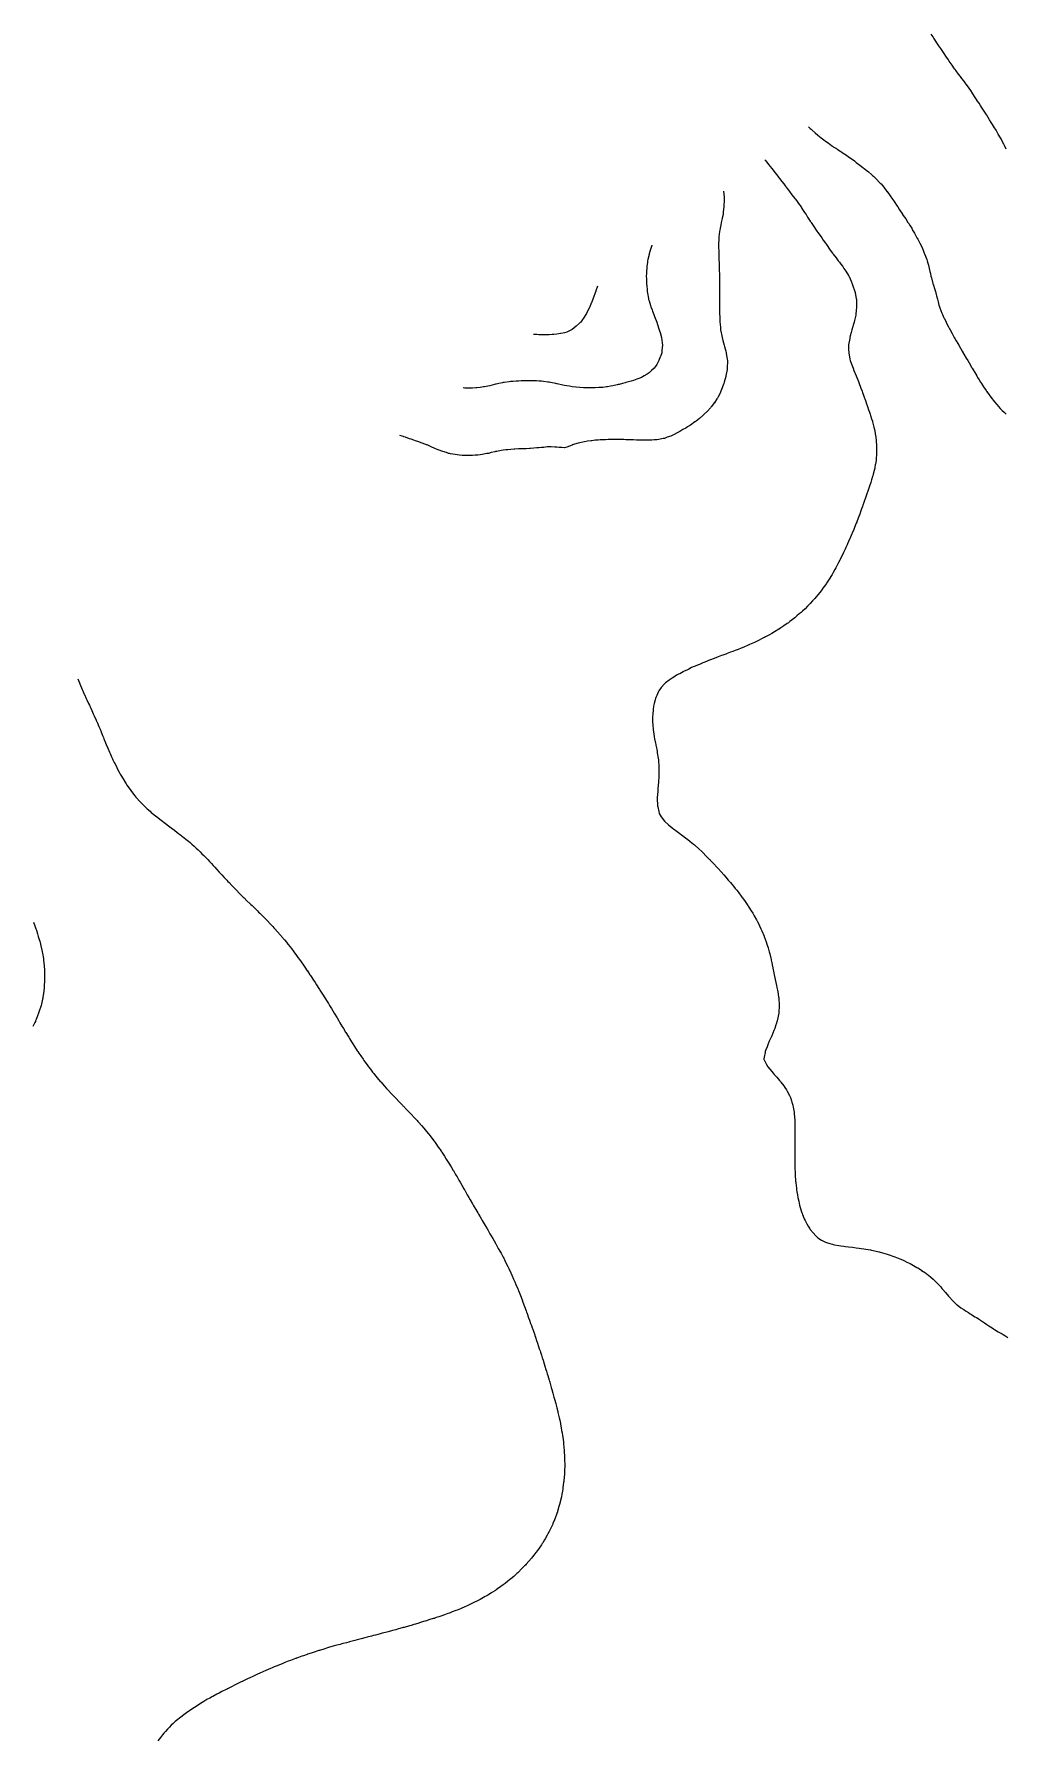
# Model space of a CAD drawing. Extents: x -717077 to -715000, y -984627 to -984000.
# Drawn here: x -716878.6 to -716752.1, y -984359.2 to -984137 of the extents above; entities that cross this region are included whole.
import ezdxf

# ---------------------------------------------------------------- set-up
doc = ezdxf.new("R2010")
doc.units = 0
doc.layers.add('buffer_B1_0_1_clip', color=7, linetype='Continuous')

msp = doc.modelspace()

# ---------------------------------------------------------------- linework, layer by layer
at = {"layer": 'buffer_B1_0_1_clip'}
for points in [[(-716751.97, -984151.97), (-716752.19, -984151.5), (-716752.3, -984151.3), (-716752.5, -984150.91), (-716752.64, -984150.64), (-716752.71, -984150.5), (-716753, -984150), (-716753, -984150), (-716753.29, -984149.5), (-716753.37, -984149.37), (-716753.5, -984149.17), (-716753.75, -984148.75), (-716753.91, -984148.5), (-716754.14, -984148.14), (-716754.5, -984147.55), (-716754.52, -984147.52), (-716754.53, -984147.5), (-716754.59, -984147.41), (-716754.91, -984146.91), (-716755.17, -984146.5), (-716755.3, -984146.3), (-716755.5, -984146), (-716755.7, -984145.7), (-716755.82, -984145.5), (-716756.09, -984145.09), (-716756.45, -984144.55), (-716756.48, -984144.5), (-716756.49, -984144.49), (-716756.5, -984144.47), (-716756.89, -984143.89), (-716757.17, -984143.5), (-716757.31, -984143.31), (-716757.5, -984143.07), (-716757.75, -984142.75), (-716757.93, -984142.5), (-716758.18, -984142.18), (-716758.5, -984141.76), (-716758.61, -984141.61), (-716758.69, -984141.5), (-716759.02, -984141.02), (-716759.14, -984140.86), (-716759.39, -984140.5), (-716759.44, -984140.44), (-716759.5, -984140.34), (-716759.84, -984139.84), (-716760.07, -984139.5), (-716760.24, -984139.24), (-716760.5, -984138.85), (-716760.74, -984138.5), (-716761.39, -984137.5), (-716761.43, -984137.43), (-716761.5, -984137.33), (-716761.73, -984136.98)], [(-716777.71, -984149.05), (-716777.5, -984149.26), (-716777.38, -984149.38), (-716777.26, -984149.5), (-716776.85, -984149.85), (-716776.5, -984150.16), (-716776.31, -984150.31), (-716776.09, -984150.5), (-716775.74, -984150.74), (-716775.5, -984150.93), (-716775.16, -984151.16), (-716774.71, -984151.5), (-716774.58, -984151.58), (-716774.5, -984151.65), (-716774.1, -984151.9), (-716773.98, -984151.98), (-716773.5, -984152.29), (-716773.37, -984152.37), (-716773.19, -984152.5), (-716772.77, -984152.77), (-716772.5, -984152.96), (-716772.18, -984153.18), (-716771.75, -984153.5), (-716771.6, -984153.6), (-716771.5, -984153.69), (-716771.04, -984154.04), (-716770.65, -984154.35), (-716770.5, -984154.47), (-716770.48, -984154.48), (-716770.46, -984154.5), (-716769.92, -984154.92), (-716769.5, -984155.28), (-716769.38, -984155.38), (-716769.25, -984155.5), (-716768.86, -984155.86), (-716768.5, -984156.25), (-716768.38, -984156.38), (-716768.27, -984156.5), (-716767.93, -984156.93), (-716767.51, -984157.49), (-716767.5, -984157.5), (-716767.5, -984157.5), (-716767.5, -984157.5), (-716767.07, -984158.07), (-716766.77, -984158.5), (-716766.66, -984158.66), (-716766.5, -984158.92), (-716766.26, -984159.26), (-716766.1, -984159.5), (-716765.86, -984159.86), (-716765.5, -984160.45), (-716765.48, -984160.48), (-716765.47, -984160.5), (-716765.39, -984160.61), (-716765.06, -984161.06), (-716764.78, -984161.5), (-716764.67, -984161.67), (-716764.5, -984161.97), (-716764.28, -984162.28), (-716764.16, -984162.5), (-716763.92, -984162.92), (-716763.73, -984163.27), (-716763.61, -984163.5), (-716763.57, -984163.57), (-716763.5, -984163.71), (-716763.21, -984164.21), (-716763.07, -984164.5), (-716762.89, -984164.89), (-716762.74, -984165.26), (-716762.64, -984165.5), (-716762.6, -984165.6), (-716762.5, -984165.89), (-716762.33, -984166.33), (-716762.27, -984166.5), (-716762.18, -984166.82), (-716762.1, -984167.1), (-716762, -984167.5), (-716761.91, -984167.91), (-716761.85, -984168.15), (-716761.77, -984168.5), (-716761.71, -984168.71), (-716761.52, -984169.48), (-716761.51, -984169.5), (-716761.51, -984169.51), (-716761.5, -984169.55), (-716761.27, -984170.27), (-716761.2, -984170.5), (-716761.1, -984170.9), (-716761.06, -984171.06), (-716760.94, -984171.5), (-716760.85, -984171.85), (-716760.73, -984172.27), (-716760.67, -984172.5), (-716760.63, -984172.63), (-716760.5, -984172.97), (-716760.34, -984173.34), (-716760.28, -984173.5), (-716760.08, -984173.92), (-716760.03, -984174.03), (-716759.8, -984174.5), (-716759.7, -984174.7), (-716759.5, -984175.11), (-716759.36, -984175.36), (-716759.28, -984175.5), (-716759, -984176), (-716759, -984176), (-716758.73, -984176.5), (-716758.65, -984176.65), (-716758.5, -984176.92), (-716758.28, -984177.28), (-716758.15, -984177.5), (-716757.91, -984177.91), (-716757.7, -984178.3), (-716757.59, -984178.5), (-716757.56, -984178.56), (-716757.5, -984178.66), (-716757.18, -984179.18), (-716756.99, -984179.5), (-716756.81, -984179.81), (-716756.5, -984180.36), (-716756.44, -984180.44), (-716756.41, -984180.5), (-716756.27, -984180.73), (-716756.06, -984181.06), (-716755.8, -984181.5), (-716755.69, -984181.69), (-716755.5, -984182.01), (-716755.3, -984182.3), (-716755.17, -984182.5), (-716754.91, -984182.91), (-716754.58, -984183.42), (-716754.53, -984183.5), (-716754.52, -984183.52), (-716754.5, -984183.54), (-716754.09, -984184.09), (-716753.79, -984184.5), (-716753.67, -984184.67), (-716753.5, -984184.88), (-716753.21, -984185.21), (-716752.96, -984185.5), (-716752.74, -984185.74), (-716752.5, -984186.01), (-716752.24, -984186.24), (-716751.98, -984186.5)], [(-716783.41, -984153.36), (-716783.39, -984153.39), (-716783.29, -984153.5), (-716782.95, -984153.95), (-716782.5, -984154.5), (-716782.5, -984154.5), (-716782.5, -984154.5), (-716782.5, -984154.5), (-716782.06, -984155.06), (-716781.7, -984155.5), (-716781.62, -984155.62), (-716781.5, -984155.77), (-716781.18, -984156.18), (-716780.93, -984156.5), (-716780.76, -984156.76), (-716780.5, -984157.11), (-716780.33, -984157.33), (-716780.19, -984157.5), (-716779.9, -984157.9), (-716779.5, -984158.39), (-716779.45, -984158.45), (-716779.41, -984158.5), (-716779.2, -984158.8), (-716779.04, -984159.04), (-716778.69, -984159.5), (-716778.62, -984159.62), (-716778.5, -984159.81), (-716778.23, -984160.23), (-716778.05, -984160.5), (-716777.84, -984160.84), (-716777.5, -984161.35), (-716777.44, -984161.44), (-716777.39, -984161.5), (-716777.21, -984161.79), (-716777.05, -984162.05), (-716776.73, -984162.5), (-716776.63, -984162.64), (-716776.5, -984162.82), (-716776.22, -984163.22), (-716776.01, -984163.5), (-716775.81, -984163.81), (-716775.5, -984164.22), (-716775.39, -984164.39), (-716775.3, -984164.5), (-716774.98, -984164.99), (-716774.89, -984165.11), (-716774.6, -984165.5), (-716774.56, -984165.56), (-716774.5, -984165.63), (-716774.14, -984166.14), (-716773.85, -984166.5), (-716773.7, -984166.7), (-716773.5, -984166.93), (-716773.27, -984167.27), (-716773.11, -984167.5), (-716772.87, -984167.87), (-716772.5, -984168.44), (-716772.48, -984168.48), (-716772.47, -984168.5), (-716772.44, -984168.56), (-716772.17, -984169.17), (-716772.02, -984169.5), (-716771.89, -984169.89), (-716771.77, -984170.23), (-716771.68, -984170.5), (-716771.65, -984170.65), (-716771.5, -984171.46), (-716771.49, -984171.49), (-716771.49, -984171.5), (-716771.49, -984171.51), (-716771.46, -984172.46), (-716771.46, -984172.5), (-716771.46, -984172.54), (-716771.5, -984172.99), (-716771.55, -984173.45), (-716771.55, -984173.5), (-716771.57, -984173.57), (-716771.72, -984174.28), (-716771.79, -984174.5), (-716771.9, -984174.9), (-716771.94, -984175.06), (-716772.07, -984175.5), (-716772.16, -984175.84), (-716772.29, -984176.29), (-716772.35, -984176.5), (-716772.36, -984176.64), (-716772.5, -984177.44), (-716772.51, -984177.49), (-716772.51, -984177.5), (-716772.51, -984177.51), (-716772.5, -984178.02), (-716772.49, -984178.49), (-716772.49, -984178.5), (-716772.49, -984178.51), (-716772.32, -984179.32), (-716772.28, -984179.5), (-716772.15, -984179.85), (-716772.07, -984180.07), (-716771.92, -984180.5), (-716771.8, -984180.8), (-716771.51, -984181.49), (-716771.5, -984181.5), (-716771.5, -984181.5), (-716771.5, -984181.51), (-716771.22, -984182.22), (-716771.11, -984182.5), (-716770.95, -984182.95), (-716770.9, -984183.1), (-716770.75, -984183.5), (-716770.68, -984183.68), (-716770.5, -984184.16), (-716770.41, -984184.41), (-716770.38, -984184.5), (-716770.31, -984184.69), (-716770.15, -984185.15), (-716770.03, -984185.5), (-716769.9, -984185.9), (-716769.79, -984186.21), (-716769.7, -984186.5), (-716769.65, -984186.65), (-716769.5, -984187.1), (-716769.41, -984187.41), (-716769.38, -984187.5), (-716769.34, -984187.66), (-716769.2, -984188.2), (-716769.12, -984188.5), (-716769.04, -984188.96), (-716769.03, -984189.03), (-716768.95, -984189.5), (-716768.91, -984189.91), (-716768.89, -984190.11), (-716768.85, -984190.5), (-716768.85, -984190.85), (-716768.85, -984191.15), (-716768.85, -984191.5), (-716768.88, -984191.88), (-716768.89, -984192.11), (-716768.93, -984192.5), (-716769.01, -984192.99), (-716769.02, -984193.02), (-716769.1, -984193.5), (-716769.18, -984193.82), (-716769.3, -984194.3), (-716769.35, -984194.5), (-716769.38, -984194.62), (-716769.5, -984195.05), (-716769.61, -984195.39), (-716769.65, -984195.5), (-716769.73, -984195.73), (-716769.86, -984196.14), (-716769.99, -984196.5), (-716770.12, -984196.88), (-716770.25, -984197.25), (-716770.34, -984197.5), (-716770.38, -984197.62), (-716770.5, -984197.98), (-716770.64, -984198.36), (-716770.7, -984198.5), (-716770.81, -984198.81), (-716770.91, -984199.09), (-716771.06, -984199.5), (-716771.18, -984199.82), (-716771.39, -984200.39), (-716771.43, -984200.5), (-716771.45, -984200.55), (-716771.5, -984200.69), (-716771.74, -984201.26), (-716771.84, -984201.5), (-716772.03, -984201.97), (-716772.08, -984202.08), (-716772.26, -984202.5), (-716772.33, -984202.67), (-716772.5, -984203.08), (-716772.63, -984203.37), (-716772.7, -984203.5), (-716772.87, -984203.87), (-716772.95, -984204.05), (-716773.17, -984204.5), (-716773.27, -984204.73), (-716773.5, -984205.21), (-716773.6, -984205.4), (-716773.65, -984205.5), (-716773.81, -984205.81), (-716773.94, -984206.06), (-716774.17, -984206.5), (-716774.29, -984206.71), (-716774.5, -984207.11), (-716774.65, -984207.35), (-716774.73, -984207.5), (-716775.03, -984207.97), (-716775.12, -984208.12), (-716775.36, -984208.5), (-716775.42, -984208.58), (-716775.5, -984208.71), (-716775.84, -984209.16), (-716776.09, -984209.5), (-716776.27, -984209.73), (-716776.5, -984210.03), (-716776.72, -984210.28), (-716776.91, -984210.5), (-716777.19, -984210.81), (-716777.5, -984211.15), (-716777.68, -984211.32), (-716777.85, -984211.5), (-716778.18, -984211.82), (-716778.5, -984212.13), (-716778.7, -984212.3), (-716778.92, -984212.5), (-716779.23, -984212.77), (-716779.5, -984213), (-716780.15, -984213.5), (-716780.35, -984213.65), (-716780.5, -984213.77), (-716780.94, -984214.06), (-716781.33, -984214.33), (-716781.5, -984214.44), (-716781.53, -984214.47), (-716781.59, -984214.5), (-716782.16, -984214.84), (-716782.5, -984215.05), (-716782.79, -984215.21), (-716783.33, -984215.5), (-716783.44, -984215.56), (-716783.5, -984215.59), (-716784.5, -984216.09), (-716784.78, -984216.22), (-716785.39, -984216.5), (-716785.47, -984216.53), (-716785.5, -984216.55), (-716785.58, -984216.59), (-716786.17, -984216.83), (-716786.5, -984216.97), (-716786.88, -984217.12), (-716787.27, -984217.27), (-716787.5, -984217.36), (-716787.6, -984217.4), (-716787.88, -984217.5), (-716788.33, -984217.67), (-716788.5, -984217.74), (-716788.88, -984217.88), (-716789.06, -984217.94), (-716789.5, -984218.11), (-716789.79, -984218.21), (-716790.48, -984218.48), (-716790.5, -984218.49), (-716790.51, -984218.49), (-716790.53, -984218.5), (-716791.23, -984218.78), (-716791.5, -984218.89), (-716791.93, -984219.07), (-716792.17, -984219.17), (-716792.5, -984219.31), (-716792.64, -984219.36), (-716792.95, -984219.5), (-716793.32, -984219.68), (-716793.5, -984219.77), (-716793.99, -984220.01), (-716794.04, -984220.04), (-716794.5, -984220.29), (-716794.64, -984220.36), (-716794.9, -984220.5), (-716795.27, -984220.73), (-716795.5, -984220.88), (-716795.87, -984221.13), (-716796.36, -984221.5), (-716796.43, -984221.57), (-716796.5, -984221.63), (-716796.91, -984222.09), (-716797.21, -984222.5), (-716797.31, -984222.69), (-716797.5, -984223.14), (-716797.61, -984223.39), (-716797.65, -984223.5), (-716797.69, -984223.69), (-716797.83, -984224.18), (-716797.9, -984224.5), (-716797.96, -984224.96), (-716797.97, -984225.03), (-716798.02, -984225.5), (-716798.03, -984225.97), (-716798.04, -984226.04), (-716798.05, -984226.5), (-716798.01, -984226.99), (-716798.01, -984227.01), (-716797.97, -984227.5), (-716797.91, -984227.91), (-716797.88, -984228.12), (-716797.82, -984228.5), (-716797.77, -984228.77), (-716797.65, -984229.35), (-716797.62, -984229.5), (-716797.6, -984229.6), (-716797.5, -984230.12), (-716797.44, -984230.44), (-716797.43, -984230.5), (-716797.42, -984230.58), (-716797.31, -984231.31), (-716797.28, -984231.5), (-716797.27, -984231.73), (-716797.23, -984232.23), (-716797.21, -984232.5), (-716797.22, -984232.78), (-716797.22, -984233.22), (-716797.22, -984233.5), (-716797.24, -984233.77), (-716797.27, -984234.27), (-716797.28, -984234.5), (-716797.3, -984234.7), (-716797.36, -984235.36), (-716797.37, -984235.5), (-716797.37, -984235.63), (-716797.42, -984236.42), (-716797.42, -984236.5), (-716797.42, -984236.58), (-716797.4, -984237.4), (-716797.39, -984237.5), (-716797.36, -984237.64), (-716797.24, -984238.24), (-716797.17, -984238.5), (-716796.92, -984238.92), (-716796.5, -984239.48), (-716796.49, -984239.49), (-716796.48, -984239.5), (-716795.97, -984239.97), (-716795.5, -984240.36), (-716795.42, -984240.42), (-716795.32, -984240.5), (-716794.85, -984240.85), (-716794.5, -984241.11), (-716794.28, -984241.28), (-716793.97, -984241.5), (-716793.7, -984241.71), (-716793.5, -984241.86), (-716793.14, -984242.14), (-716792.69, -984242.5), (-716792.59, -984242.59), (-716792.5, -984242.66), (-716792.06, -984243.06), (-716791.59, -984243.5), (-716791.54, -984243.54), (-716791.5, -984243.58), (-716791.04, -984244.05), (-716790.6, -984244.5), (-716790.55, -984244.55), (-716790.5, -984244.61), (-716790.07, -984245.07), (-716789.66, -984245.5), (-716789.58, -984245.58), (-716789.5, -984245.67), (-716789.11, -984246.11), (-716788.76, -984246.5), (-716788.5, -984246.79), (-716788.17, -984247.17), (-716787.89, -984247.5), (-716787.71, -984247.71), (-716787.5, -984247.96), (-716787.26, -984248.26), (-716787.07, -984248.5), (-716786.82, -984248.82), (-716786.5, -984249.25), (-716786.39, -984249.4), (-716786.32, -984249.5), (-716785.98, -984249.98), (-716785.9, -984250.1), (-716785.62, -984250.5), (-716785.57, -984250.57), (-716785.5, -984250.68), (-716785.18, -984251.18), (-716784.99, -984251.5), (-716784.81, -984251.81), (-716784.5, -984252.34), (-716784.44, -984252.44), (-716784.41, -984252.5), (-716784.33, -984252.67), (-716784.11, -984253.11), (-716783.92, -984253.5), (-716783.79, -984253.79), (-716783.5, -984254.47), (-716783.49, -984254.49), (-716783.49, -984254.5), (-716783.48, -984254.52), (-716783.23, -984255.23), (-716783.14, -984255.5), (-716782.99, -984255.99), (-716782.99, -984256.01), (-716782.85, -984256.5), (-716782.78, -984256.78), (-716782.64, -984257.36), (-716782.6, -984257.5), (-716782.58, -984257.58), (-716782.5, -984257.97), (-716782.41, -984258.41), (-716782.39, -984258.5), (-716782.36, -984258.64), (-716782.24, -984259.24), (-716782.18, -984259.5), (-716781.97, -984260.5), (-716781.89, -984260.89), (-716781.84, -984261.16), (-716781.77, -984261.5), (-716781.73, -984261.73), (-716781.63, -984262.37), (-716781.61, -984262.5), (-716781.6, -984262.6), (-716781.54, -984263.46), (-716781.53, -984263.5), (-716781.54, -984263.54), (-716781.59, -984264.41), (-716781.59, -984264.5), (-716781.79, -984265.5), (-716781.93, -984265.93), (-716781.96, -984266.04), (-716782.11, -984266.5), (-716782.22, -984266.78), (-716782.5, -984267.44), (-716782.52, -984267.48), (-716782.52, -984267.5), (-716782.55, -984267.55), (-716782.83, -984268.17), (-716782.98, -984268.5), (-716783.12, -984268.88), (-716783.29, -984269.29), (-716783.37, -984269.5), (-716783.38, -984269.62), (-716783.5, -984270.25), (-716783.54, -984270.46), (-716783.55, -984270.5), (-716783.53, -984270.53), (-716783.5, -984270.59), (-716783.19, -984271.19), (-716783.02, -984271.5), (-716782.78, -984271.78), (-716782.5, -984272.12), (-716782.33, -984272.33), (-716782.19, -984272.5), (-716781.86, -984272.86), (-716781.5, -984273.27), (-716781.39, -984273.39), (-716781.31, -984273.5), (-716780.96, -984273.97), (-716780.8, -984274.2), (-716780.59, -984274.5), (-716780.56, -984274.56), (-716780.5, -984274.67), (-716780.22, -984275.22), (-716780.08, -984275.5), (-716779.94, -984275.94), (-716779.89, -984276.11), (-716779.77, -984276.5), (-716779.72, -984276.73), (-716779.6, -984277.4), (-716779.58, -984277.5), (-716779.58, -984277.58), (-716779.51, -984278.49), (-716779.51, -984278.5), (-716779.51, -984278.51), (-716779.5, -984278.82), (-716779.49, -984279.49), (-716779.49, -984279.5), (-716779.49, -984279.52), (-716779.49, -984280.49), (-716779.49, -984280.5), (-716779.49, -984280.51), (-716779.5, -984281.5), (-716779.5, -984281.5), (-716779.5, -984281.5), (-716779.5, -984281.7), (-716779.51, -984282.49), (-716779.51, -984282.5), (-716779.51, -984282.51), (-716779.51, -984283.49), (-716779.51, -984283.5), (-716779.51, -984283.51), (-716779.5, -984284.3), (-716779.5, -984284.5), (-716779.5, -984284.5), (-716779.5, -984284.5), (-716779.46, -984285.46), (-716779.46, -984285.5), (-716779.46, -984285.54), (-716779.4, -984286.4), (-716779.39, -984286.5), (-716779.38, -984286.62), (-716779.3, -984287.3), (-716779.28, -984287.5), (-716779.23, -984287.77), (-716779.17, -984288.17), (-716779.11, -984288.5), (-716779, -984289), (-716779, -984289), (-716778.88, -984289.5), (-716778.8, -984289.8), (-716778.62, -984290.38), (-716778.59, -984290.5), (-716778.57, -984290.57), (-716778.5, -984290.74), (-716778.28, -984291.28), (-716778.18, -984291.5), (-716777.94, -984291.94), (-716777.77, -984292.23), (-716777.61, -984292.5), (-716777.57, -984292.57), (-716777.5, -984292.67), (-716777.12, -984293.13), (-716776.78, -984293.5), (-716776.64, -984293.64), (-716776.5, -984293.77), (-716776.05, -984294.05), (-716775.86, -984294.14), (-716775.5, -984294.33), (-716775.37, -984294.37), (-716774.96, -984294.5), (-716774.61, -984294.61), (-716774.5, -984294.63), (-716774.34, -984294.66), (-716773.77, -984294.77), (-716773.5, -984294.81), (-716773.14, -984294.86), (-716772.89, -984294.89), (-716772.5, -984294.94), (-716772, -984295), (-716772, -984295), (-716771.5, -984295.06), (-716771.11, -984295.11), (-716770.86, -984295.14), (-716770.5, -984295.19), (-716770.24, -984295.24), (-716769.67, -984295.33), (-716769.5, -984295.36), (-716768.89, -984295.5), (-716768.57, -984295.57), (-716768.5, -984295.59), (-716768.37, -984295.63), (-716767.8, -984295.8), (-716767.5, -984295.89), (-716766.5, -984296.23), (-716765.84, -984296.5), (-716765.5, -984296.64), (-716765.23, -984296.77), (-716764.92, -984296.92), (-716764.5, -984297.12), (-716764.26, -984297.26), (-716763.82, -984297.5), (-716763.61, -984297.61), (-716763.5, -984297.68), (-716763, -984298), (-716762.99, -984298.01), (-716762.5, -984298.33), (-716762.4, -984298.4), (-716762.28, -984298.5), (-716761.85, -984298.85), (-716761.5, -984299.16), (-716761.32, -984299.32), (-716761.14, -984299.5), (-716760.5, -984300.17), (-716760.34, -984300.35), (-716760.21, -984300.5), (-716759.89, -984300.89), (-716759.5, -984301.35), (-716759.43, -984301.43), (-716759.37, -984301.5), (-716758.95, -984301.95), (-716758.5, -984302.39), (-716758.44, -984302.44), (-716758.36, -984302.5), (-716757.87, -984302.87), (-716757.5, -984303.12), (-716757.27, -984303.27), (-716756.89, -984303.5), (-716756.65, -984303.65), (-716756.5, -984303.74), (-716756.04, -984304.04), (-716755.84, -984304.16), (-716755.5, -984304.38), (-716755.42, -984304.43), (-716755.31, -984304.5), (-716754.82, -984304.82), (-716754.5, -984305.04), (-716754.22, -984305.22), (-716753.79, -984305.5), (-716753.62, -984305.62), (-716753.5, -984305.69), (-716753, -984306), (-716753, -984306), (-716752.5, -984306.29), (-716752.37, -984306.37), (-716752.15, -984306.5), (-716751.74, -984306.74)], [(-716788.79, -984157.42), (-716788.78, -984157.5), (-716788.77, -984157.77), (-716788.73, -984158.27), (-716788.72, -984158.5), (-716788.73, -984158.73), (-716788.74, -984159.26), (-716788.75, -984159.5), (-716788.78, -984159.78), (-716788.82, -984160.18), (-716788.86, -984160.5), (-716788.97, -984160.97), (-716788.98, -984161.02), (-716789.09, -984161.5), (-716789.15, -984161.85), (-716789.24, -984162.24), (-716789.29, -984162.5), (-716789.31, -984162.69), (-716789.39, -984163.39), (-716789.4, -984163.5), (-716789.4, -984163.6), (-716789.43, -984164.43), (-716789.43, -984164.5), (-716789.43, -984164.57), (-716789.42, -984165.42), (-716789.42, -984165.5), (-716789.41, -984165.59), (-716789.39, -984166.39), (-716789.39, -984166.5), (-716789.38, -984166.62), (-716789.36, -984167.36), (-716789.36, -984167.5), (-716789.35, -984167.65), (-716789.34, -984168.34), (-716789.34, -984168.5), (-716789.33, -984168.67), (-716789.32, -984169.32), (-716789.32, -984169.5), (-716789.32, -984169.68), (-716789.32, -984170.32), (-716789.31, -984170.5), (-716789.31, -984170.69), (-716789.32, -984171.32), (-716789.32, -984171.5), (-716789.31, -984171.69), (-716789.32, -984172.32), (-716789.31, -984172.5), (-716789.31, -984172.69), (-716789.31, -984173.31), (-716789.3, -984173.5), (-716789.29, -984173.71), (-716789.27, -984174.27), (-716789.26, -984174.5), (-716789.24, -984174.76), (-716789.2, -984175.2), (-716789.17, -984175.5), (-716789.1, -984175.9), (-716789.07, -984176.07), (-716788.99, -984176.5), (-716788.88, -984176.89), (-716788.8, -984177.2), (-716788.72, -984177.5), (-716788.67, -984177.67), (-716788.5, -984178.3), (-716788.45, -984178.45), (-716788.44, -984178.5), (-716788.43, -984178.57), (-716788.32, -984179.32), (-716788.29, -984179.5), (-716788.29, -984179.71), (-716788.3, -984180.3), (-716788.3, -984180.5), (-716788.33, -984180.67), (-716788.48, -984181.48), (-716788.48, -984181.5), (-716788.49, -984181.51), (-716788.5, -984181.56), (-716788.7, -984182.3), (-716788.76, -984182.5), (-716788.92, -984182.92), (-716788.96, -984183.04), (-716789.14, -984183.5), (-716789.25, -984183.75), (-716789.5, -984184.21), (-716789.6, -984184.4), (-716789.66, -984184.5), (-716789.99, -984184.99), (-716790, -984185), (-716790.37, -984185.5), (-716790.43, -984185.57), (-716790.5, -984185.65), (-716790.9, -984186.1), (-716791.31, -984186.5), (-716791.41, -984186.59), (-716791.5, -984186.67), (-716791.94, -984187.06), (-716792.38, -984187.38), (-716792.5, -984187.47), (-716792.52, -984187.48), (-716792.54, -984187.5), (-716793.1, -984187.9), (-716793.5, -984188.15), (-716793.71, -984188.29), (-716794.09, -984188.5), (-716794.34, -984188.66), (-716794.5, -984188.74), (-716794.99, -984189.01), (-716795.03, -984189.03), (-716795.5, -984189.26), (-716795.66, -984189.34), (-716796.13, -984189.5), (-716796.4, -984189.6), (-716796.5, -984189.64), (-716796.67, -984189.67), (-716797.22, -984189.78), (-716797.5, -984189.83), (-716797.85, -984189.85), (-716798.13, -984189.87), (-716798.5, -984189.89), (-716798.88, -984189.88), (-716799.12, -984189.88), (-716799.5, -984189.88), (-716799.87, -984189.87), (-716800.14, -984189.86), (-716800.5, -984189.84), (-716800.83, -984189.83), (-716801.18, -984189.82), (-716801.5, -984189.81), (-716801.8, -984189.8), (-716802.2, -984189.8), (-716802.5, -984189.79), (-716802.79, -984189.79), (-716803.21, -984189.79), (-716803.5, -984189.79), (-716803.8, -984189.8), (-716804.19, -984189.81), (-716804.5, -984189.82), (-716804.85, -984189.85), (-716805.14, -984189.86), (-716805.5, -984189.89), (-716805.94, -984189.94), (-716806.05, -984189.95), (-716806.5, -984190.01), (-716806.92, -984190.08), (-716807.13, -984190.13), (-716807.5, -984190.2), (-716807.73, -984190.27), (-716808.49, -984190.5), (-716808.5, -984190.5), (-716808.5, -984190.51), (-716808.51, -984190.51), (-716809.22, -984190.78), (-716809.5, -984190.87), (-716809.84, -984190.84), (-716810.19, -984190.81), (-716810.5, -984190.78), (-716810.77, -984190.77), (-716811.25, -984190.75), (-716811.5, -984190.74), (-716811.76, -984190.76), (-716812.19, -984190.81), (-716812.5, -984190.83), (-716812.86, -984190.86), (-716813.11, -984190.89), (-716813.5, -984190.92), (-716813.94, -984190.95), (-716814.05, -984190.95), (-716814.5, -984190.98), (-716815, -984191), (-716815, -984191), (-716815.5, -984191.02), (-716815.96, -984191.04), (-716816.05, -984191.05), (-716816.5, -984191.07), (-716816.89, -984191.11), (-716817.13, -984191.13), (-716817.5, -984191.17), (-716817.77, -984191.23), (-716818.33, -984191.33), (-716818.5, -984191.36), (-716818.6, -984191.4), (-716819.05, -984191.5), (-716819.41, -984191.59), (-716819.5, -984191.61), (-716819.63, -984191.63), (-716820.25, -984191.75), (-716820.5, -984191.78), (-716820.81, -984191.81), (-716821.16, -984191.84), (-716821.5, -984191.87), (-716821.88, -984191.88), (-716822.12, -984191.88), (-716822.5, -984191.88), (-716822.85, -984191.85), (-716823.17, -984191.83), (-716823.5, -984191.8), (-716823.76, -984191.76), (-716824.35, -984191.65), (-716824.5, -984191.62), (-716824.6, -984191.6), (-716824.89, -984191.5), (-716825.35, -984191.35), (-716825.5, -984191.3), (-716825.83, -984191.17), (-716826.08, -984191.08), (-716826.5, -984190.9), (-716826.78, -984190.78), (-716827.4, -984190.5), (-716827.47, -984190.47), (-716827.5, -984190.46), (-716827.57, -984190.43), (-716828.2, -984190.2), (-716828.5, -984190.08), (-716828.94, -984189.94), (-716829.12, -984189.88), (-716829.5, -984189.75), (-716829.69, -984189.69), (-716830.21, -984189.5), (-716830.43, -984189.43), (-716830.5, -984189.41), (-716830.64, -984189.36), (-716830.95, -984189.27)], [(-716798.12, -984164.47), (-716798.13, -984164.5), (-716798.21, -984164.79), (-716798.43, -984165.43), (-716798.45, -984165.5), (-716798.46, -984165.54), (-716798.5, -984165.69), (-716798.65, -984166.35), (-716798.68, -984166.5), (-716798.71, -984166.71), (-716798.77, -984167.23), (-716798.8, -984167.5), (-716798.82, -984167.82), (-716798.83, -984168.17), (-716798.85, -984168.5), (-716798.84, -984168.84), (-716798.83, -984169.17), (-716798.83, -984169.5), (-716798.8, -984169.8), (-716798.76, -984170.24), (-716798.74, -984170.5), (-716798.71, -984170.71), (-716798.58, -984171.42), (-716798.57, -984171.5), (-716798.55, -984171.55), (-716798.5, -984171.73), (-716798.32, -984172.32), (-716798.27, -984172.5), (-716798.11, -984172.89), (-716798.05, -984173.05), (-716797.87, -984173.5), (-716797.78, -984173.78), (-716797.5, -984174.5), (-716797.5, -984174.5), (-716797.5, -984174.5), (-716797.5, -984174.5), (-716797.25, -984175.25), (-716797.16, -984175.5), (-716797.02, -984175.98), (-716797.01, -984176.01), (-716796.87, -984176.5), (-716796.83, -984176.83), (-716796.79, -984177.21), (-716796.76, -984177.5), (-716796.79, -984177.79), (-716796.82, -984178.18), (-716796.85, -984178.5), (-716797.02, -984178.98), (-716797.04, -984179.04), (-716797.2, -984179.5), (-716797.31, -984179.69), (-716797.5, -984180.03), (-716797.7, -984180.3), (-716797.84, -984180.5), (-716798.18, -984180.82), (-716798.5, -984181.1), (-716798.74, -984181.26), (-716799.12, -984181.5), (-716799.37, -984181.63), (-716799.5, -984181.7), (-716799.83, -984181.83), (-716800.07, -984181.93), (-716800.5, -984182.1), (-716800.82, -984182.18)], [(-716805.21, -984169.83), (-716805.41, -984170.41), (-716805.44, -984170.5), (-716805.45, -984170.55), (-716805.5, -984170.68), (-716805.72, -984171.28), (-716805.81, -984171.5), (-716806.01, -984171.99), (-716806.02, -984172.02), (-716806.23, -984172.5), (-716806.31, -984172.69), (-716806.5, -984173.09), (-716806.64, -984173.36), (-716806.72, -984173.5), (-716807.02, -984173.98), (-716807.15, -984174.15), (-716807.4, -984174.5), (-716807.45, -984174.55), (-716807.5, -984174.61), (-716807.97, -984175.03), (-716808.26, -984175.26), (-716808.5, -984175.45), (-716808.53, -984175.47), (-716808.58, -984175.5), (-716809.21, -984175.79), (-716809.5, -984175.89), (-716809.99, -984175.99), (-716810.01, -984175.99), (-716810.5, -984176.08), (-716810.89, -984176.11)], [(-716810.89, -984176.11), (-716811.12, -984176.12), (-716811.5, -984176.14), (-716811.86, -984176.14), (-716812.14, -984176.14), (-716812.5, -984176.14), (-716812.86, -984176.14), (-716813.13, -984176.13), (-716813.5, -984176.13), (-716813.55, -984176.13)], [(-716800.82, -984182.18), (-716801.33, -984182.33), (-716801.5, -984182.38), (-716801.6, -984182.4), (-716801.94, -984182.5), (-716802.4, -984182.61), (-716802.5, -984182.63), (-716802.66, -984182.66), (-716803.2, -984182.8), (-716803.5, -984182.86), (-716803.92, -984182.92), (-716804.06, -984182.94), (-716804.5, -984183), (-716804.97, -984183.03), (-716805.03, -984183.03), (-716805.5, -984183.06), (-716805.93, -984183.07), (-716806.07, -984183.07), (-716806.5, -984183.07), (-716806.95, -984183.05), (-716807.04, -984183.04), (-716807.5, -984183.02), (-716807.97, -984182.97), (-716808.03, -984182.97), (-716808.5, -984182.92), (-716808.86, -984182.86), (-716809.19, -984182.81), (-716809.5, -984182.76), (-716809.71, -984182.71), (-716810.47, -984182.53), (-716810.5, -984182.52), (-716810.52, -984182.52), (-716810.62, -984182.5), (-716811.35, -984182.35), (-716811.5, -984182.32), (-716811.7, -984182.3), (-716812.23, -984182.23), (-716812.5, -984182.2), (-716812.82, -984182.18), (-716813.16, -984182.16), (-716813.5, -984182.15), (-716813.86, -984182.14), (-716814.14, -984182.14), (-716814.5, -984182.14), (-716814.85, -984182.15), (-716815.16, -984182.16), (-716815.5, -984182.17), (-716815.81, -984182.19), (-716816.23, -984182.23), (-716816.5, -984182.25), (-716816.72, -984182.28), (-716817.36, -984182.36), (-716817.5, -984182.38), (-716817.6, -984182.4), (-716818.05, -984182.5), (-716818.42, -984182.58), (-716818.5, -984182.6), (-716818.63, -984182.63), (-716819.22, -984182.78), (-716819.5, -984182.85), (-716819.92, -984182.92), (-716820.06, -984182.94), (-716820.5, -984183.02), (-716820.95, -984183.05), (-716821.06, -984183.06), (-716821.5, -984183.09), (-716821.91, -984183.09), (-716822.08, -984183.08), (-716822.5, -984183.08), (-716822.72, -984183.06)], [(-716872.91, -984220.97), (-716872.81, -984221.19), (-716872.68, -984221.5), (-716872.63, -984221.63), (-716872.33, -984222.33), (-716872.26, -984222.5), (-716872.06, -984222.94), (-716872.02, -984223.02), (-716871.81, -984223.5), (-716871.71, -984223.71), (-716871.5, -984224.17), (-716871.4, -984224.4), (-716871.35, -984224.5), (-716871.22, -984224.78), (-716871.08, -984225.08), (-716870.89, -984225.5), (-716870.77, -984225.77), (-716870.5, -984226.36), (-716870.46, -984226.46), (-716870.44, -984226.5), (-716870.39, -984226.61), (-716870.16, -984227.16), (-716870.01, -984227.5), (-716869.86, -984227.86), (-716869.68, -984228.32), (-716869.61, -984228.5), (-716869.58, -984228.58), (-716869.5, -984228.78), (-716869.29, -984229.29), (-716869.21, -984229.5), (-716869, -984230), (-716868.99, -984230.01), (-716868.78, -984230.5), (-716868.7, -984230.7), (-716868.5, -984231.13), (-716868.38, -984231.38), (-716868.33, -984231.5), (-716868.16, -984231.84), (-716868.05, -984232.05), (-716867.83, -984232.5), (-716867.72, -984232.72), (-716867.5, -984233.13), (-716867.37, -984233.37), (-716867.3, -984233.5), (-716867.01, -984234), (-716867, -984234), (-716866.7, -984234.5), (-716866.62, -984234.62), (-716866.5, -984234.82), (-716866.22, -984235.22), (-716866.02, -984235.5), (-716865.8, -984235.8), (-716865.5, -984236.18), (-716865.35, -984236.35), (-716865.23, -984236.5), (-716864.88, -984236.88), (-716864.5, -984237.29), (-716864.39, -984237.39), (-716864.28, -984237.5), (-716863.88, -984237.88), (-716863.5, -984238.21), (-716863.35, -984238.35), (-716863.16, -984238.5), (-716862.8, -984238.8), (-716862.5, -984239.03), (-716862.24, -984239.24), (-716861.89, -984239.5), (-716861.67, -984239.67), (-716861.5, -984239.8), (-716861.1, -984240.1), (-716860.56, -984240.5), (-716860.53, -984240.53), (-716860.5, -984240.54), (-716860.31, -984240.69), (-716859.96, -984240.96), (-716859.5, -984241.31), (-716859.39, -984241.39), (-716859.26, -984241.5), (-716858.84, -984241.84), (-716858.5, -984242.12), (-716858.29, -984242.29), (-716858.06, -984242.5), (-716857.77, -984242.77), (-716857.5, -984243.01), (-716857.24, -984243.25), (-716856.97, -984243.5), (-716856.74, -984243.74), (-716856.5, -984243.98), (-716856.24, -984244.24), (-716855.99, -984244.5), (-716855.76, -984244.76), (-716855.5, -984245.03), (-716855.27, -984245.27), (-716855.06, -984245.5), (-716854.8, -984245.8), (-716854.5, -984246.12), (-716854.32, -984246.32), (-716854.14, -984246.5), (-716853.83, -984246.83), (-716853.5, -984247.19), (-716853.35, -984247.35), (-716853.2, -984247.5), (-716852.86, -984247.86), (-716852.5, -984248.24), (-716852.37, -984248.37), (-716852.24, -984248.5), (-716851.88, -984248.88), (-716851.5, -984249.25), (-716851.38, -984249.38), (-716851.24, -984249.5), (-716850.87, -984249.87), (-716850.5, -984250.22), (-716850.36, -984250.36), (-716850.21, -984250.5), (-716849.85, -984250.85), (-716849.5, -984251.19), (-716849.35, -984251.35), (-716849.19, -984251.5), (-716848.84, -984251.84), (-716848.5, -984252.18), (-716848.34, -984252.34), (-716848.19, -984252.5), (-716847.86, -984252.86), (-716847.5, -984253.23), (-716847.37, -984253.37), (-716847.25, -984253.5), (-716846.9, -984253.9), (-716846.5, -984254.34), (-716846.43, -984254.43), (-716846.36, -984254.5), (-716845.97, -984254.97), (-716845.73, -984255.27), (-716845.54, -984255.5), (-716845.52, -984255.52), (-716845.5, -984255.55), (-716845.09, -984256.09), (-716844.77, -984256.5), (-716844.66, -984256.66), (-716844.5, -984256.87), (-716844.24, -984257.24), (-716844.04, -984257.5), (-716843.82, -984257.82), (-716843.5, -984258.26), (-716843.4, -984258.4), (-716843.34, -984258.5), (-716843.01, -984258.99), (-716843, -984259), (-716842.67, -984259.5), (-716842.6, -984259.6), (-716842.5, -984259.75), (-716842.2, -984260.2), (-716842, -984260.5), (-716841.81, -984260.81), (-716841.5, -984261.28), (-716841.41, -984261.41), (-716841.36, -984261.5), (-716841.11, -984261.89), (-716841.03, -984262.03), (-716840.72, -984262.5), (-716840.64, -984262.64), (-716840.5, -984262.86), (-716840.26, -984263.26), (-716840.11, -984263.5), (-716839.88, -984263.88), (-716839.51, -984264.5), (-716839.5, -984264.5), (-716839.5, -984264.5), (-716839.5, -984264.5), (-716839.13, -984265.13), (-716838.91, -984265.5), (-716838.76, -984265.76), (-716838.5, -984266.18), (-716838.38, -984266.38), (-716838.31, -984266.5), (-716838.02, -984266.98), (-716838.01, -984267.01), (-716837.7, -984267.5), (-716837.62, -984267.62), (-716837.5, -984267.82), (-716837.24, -984268.24), (-716837.08, -984268.5), (-716836.85, -984268.85), (-716836.5, -984269.39), (-716836.46, -984269.46), (-716836.42, -984269.5), (-716836.28, -984269.72), (-716836.06, -984270.06), (-716835.75, -984270.5), (-716835.65, -984270.65), (-716835.5, -984270.85), (-716835.23, -984271.23), (-716835.03, -984271.5), (-716834.8, -984271.8), (-716834.5, -984272.19), (-716834.36, -984272.36), (-716834.25, -984272.5), (-716833.92, -984272.92), (-716833.5, -984273.39), (-716833.45, -984273.45), (-716833.4, -984273.5), (-716832.99, -984273.99), (-716832.68, -984274.32), (-716832.52, -984274.5), (-716832.51, -984274.51), (-716832.5, -984274.52), (-716832.03, -984275.03), (-716831.58, -984275.5), (-716831.54, -984275.54), (-716831.5, -984275.58), (-716831.05, -984276.05), (-716830.61, -984276.5), (-716830.56, -984276.56), (-716830.5, -984276.61), (-716830.07, -984277.07), (-716829.65, -984277.5), (-716829.57, -984277.57), (-716829.5, -984277.65), (-716829.09, -984278.09), (-716828.71, -984278.5), (-716828.61, -984278.61), (-716828.5, -984278.73), (-716828.15, -984279.15), (-716827.84, -984279.5), (-716827.68, -984279.69), (-716827.5, -984279.9), (-716827.24, -984280.24), (-716827.02, -984280.5), (-716826.8, -984280.8), (-716826.5, -984281.18), (-716826.36, -984281.37), (-716826.26, -984281.5), (-716825.95, -984281.95), (-716825.72, -984282.28), (-716825.56, -984282.5), (-716825.54, -984282.54), (-716825.5, -984282.6), (-716825.15, -984283.15), (-716824.91, -984283.5), (-716824.76, -984283.76), (-716824.5, -984284.16), (-716824.37, -984284.37), (-716824.29, -984284.5), (-716824, -984285), (-716823.99, -984285.01), (-716823.69, -984285.5), (-716823.62, -984285.63), (-716823.5, -984285.84), (-716823.26, -984286.26), (-716823.12, -984286.5), (-716822.9, -984286.9), (-716822.61, -984287.39), (-716822.54, -984287.5), (-716822.53, -984287.53), (-716822.5, -984287.58), (-716822.18, -984288.18), (-716821.99, -984288.5), (-716821.81, -984288.82), (-716821.5, -984289.34), (-716821.44, -984289.44), (-716821.41, -984289.5), (-716821.28, -984289.72), (-716821.08, -984290.08), (-716820.82, -984290.5), (-716820.7, -984290.7), (-716820.5, -984291.04), (-716820.33, -984291.33), (-716820.23, -984291.5), (-716819.96, -984291.96), (-716819.85, -984292.15), (-716819.64, -984292.5), (-716819.59, -984292.59), (-716819.5, -984292.73), (-716819.23, -984293.23), (-716819.07, -984293.5), (-716818.86, -984293.86), (-716818.5, -984294.47), (-716818.49, -984294.49), (-716818.48, -984294.5), (-716818.46, -984294.54), (-716818.14, -984295.14), (-716817.94, -984295.5), (-716817.78, -984295.78), (-716817.5, -984296.29), (-716817.43, -984296.43), (-716817.39, -984296.5), (-716817.29, -984296.71), (-716817.1, -984297.1), (-716816.9, -984297.5), (-716816.77, -984297.77), (-716816.5, -984298.31), (-716816.44, -984298.44), (-716816.41, -984298.5), (-716816.35, -984298.65), (-716816.14, -984299.14), (-716815.98, -984299.5), (-716815.84, -984299.84), (-716815.59, -984300.41), (-716815.55, -984300.5), (-716815.54, -984300.54), (-716815.5, -984300.63), (-716815.26, -984301.26), (-716815.17, -984301.5), (-716814.99, -984301.99), (-716814.97, -984302.03), (-716814.79, -984302.5), (-716814.71, -984302.71), (-716814.5, -984303.27), (-716814.44, -984303.44), (-716814.42, -984303.5), (-716814.37, -984303.63), (-716814.18, -984304.18), (-716814.07, -984304.5), (-716813.92, -984304.92), (-716813.82, -984305.18), (-716813.71, -984305.5), (-716813.65, -984305.65), (-716813.5, -984306.07), (-716813.39, -984306.39), (-716813.36, -984306.5), (-716813.28, -984306.72), (-716813.15, -984307.15), (-716813.03, -984307.5), (-716812.9, -984307.9), (-716812.79, -984308.21), (-716812.69, -984308.5), (-716812.64, -984308.64), (-716812.5, -984309.07), (-716812.4, -984309.4), (-716812.36, -984309.5), (-716812.3, -984309.7), (-716812.16, -984310.16), (-716812.06, -984310.5), (-716811.93, -984310.93), (-716811.86, -984311.14), (-716811.75, -984311.5), (-716811.69, -984311.69), (-716811.5, -984312.3), (-716811.46, -984312.46), (-716811.44, -984312.5), (-716811.42, -984312.58), (-716811.23, -984313.24), (-716811.16, -984313.5), (-716811.03, -984313.98), (-716811.01, -984314.01), (-716810.88, -984314.5), (-716810.8, -984314.8), (-716810.64, -984315.36), (-716810.6, -984315.5), (-716810.58, -984315.58), (-716810.5, -984315.9), (-716810.39, -984316.39), (-716810.36, -984316.5), (-716810.32, -984316.68), (-716810.2, -984317.2), (-716810.13, -984317.5), (-716810.04, -984317.96), (-716810.03, -984318.03), (-716809.94, -984318.5), (-716809.88, -984318.88), (-716809.83, -984319.18), (-716809.77, -984319.5), (-716809.74, -984319.74), (-716809.66, -984320.34), (-716809.64, -984320.5), (-716809.62, -984320.62), (-716809.55, -984321.45), (-716809.54, -984321.5), (-716809.54, -984321.54), (-716809.5, -984322.31), (-716809.49, -984322.49), (-716809.49, -984322.5), (-716809.49, -984322.51), (-716809.48, -984323.48), (-716809.48, -984323.5), (-716809.48, -984323.52), (-716809.5, -984324.04), (-716809.52, -984324.48), (-716809.52, -984324.5), (-716809.52, -984324.52), (-716809.59, -984325.41), (-716809.6, -984325.5), (-716809.62, -984325.62), (-716809.71, -984326.3), (-716809.73, -984326.5), (-716809.78, -984326.78), (-716809.85, -984327.15), (-716809.91, -984327.5), (-716810.03, -984327.97), (-716810.04, -984328.04), (-716810.15, -984328.5), (-716810.23, -984328.77), (-716810.42, -984329.42), (-716810.44, -984329.5), (-716810.46, -984329.54), (-716810.5, -984329.66), (-716810.73, -984330.27), (-716810.81, -984330.5), (-716811.02, -984330.98), (-716811.05, -984331.05), (-716811.24, -984331.5), (-716811.33, -984331.67), (-716811.5, -984332.03), (-716811.66, -984332.34), (-716811.75, -984332.5), (-716812.03, -984332.97), (-716812.11, -984333.11), (-716812.34, -984333.5), (-716812.4, -984333.6), (-716812.5, -984333.75), (-716812.81, -984334.19), (-716813.03, -984334.5), (-716813.23, -984334.77), (-716813.5, -984335.12), (-716813.67, -984335.33), (-716813.82, -984335.5), (-716814.14, -984335.86), (-716814.5, -984336.28), (-716814.61, -984336.39), (-716814.71, -984336.5), (-716815.1, -984336.9), (-716815.5, -984337.3), (-716815.61, -984337.39), (-716815.72, -984337.5), (-716816.13, -984337.87), (-716816.5, -984338.19), (-716816.67, -984338.33), (-716816.88, -984338.5), (-716817.23, -984338.77), (-716817.5, -984338.98), (-716817.81, -984339.2), (-716818.24, -984339.5), (-716818.39, -984339.61), (-716818.5, -984339.68), (-716818.98, -984339.98), (-716819.01, -984340), (-716819.5, -984340.31), (-716819.62, -984340.38), (-716819.83, -984340.5), (-716820.26, -984340.74), (-716820.5, -984340.87), (-716820.92, -984341.08), (-716821.24, -984341.24), (-716821.5, -984341.37), (-716821.59, -984341.41), (-716821.77, -984341.5), (-716822.27, -984341.73), (-716822.5, -984341.83), (-716822.97, -984342.03), (-716823.07, -984342.07), (-716823.5, -984342.25), (-716823.68, -984342.32), (-716824.14, -984342.5), (-716824.4, -984342.6), (-716824.5, -984342.64), (-716824.71, -984342.71), (-716825.14, -984342.86), (-716825.5, -984342.99), (-716825.88, -984343.12), (-716826.24, -984343.24), (-716826.5, -984343.33), (-716826.63, -984343.37), (-716827.06, -984343.5), (-716827.4, -984343.61), (-716827.5, -984343.64), (-716827.7, -984343.7), (-716828.16, -984343.84), (-716828.5, -984343.94), (-716828.93, -984344.07), (-716829.13, -984344.13), (-716829.5, -984344.24), (-716829.7, -984344.3), (-716830.4, -984344.5), (-716830.48, -984344.52), (-716830.5, -984344.53), (-716830.54, -984344.54), (-716831.26, -984344.74), (-716831.5, -984344.81), (-716831.92, -984344.92), (-716832.05, -984344.95), (-716832.5, -984345.08), (-716832.84, -984345.16), (-716833.28, -984345.28), (-716833.5, -984345.33), (-716833.63, -984345.37), (-716834.14, -984345.5), (-716834.43, -984345.58), (-716834.5, -984345.6), (-716834.63, -984345.63), (-716835.22, -984345.78), (-716835.5, -984345.86), (-716835.99, -984345.99), (-716836.01, -984345.99), (-716836.5, -984346.12), (-716836.8, -984346.2), (-716837.35, -984346.35), (-716837.5, -984346.39), (-716837.59, -984346.41), (-716837.92, -984346.5), (-716838.38, -984346.62), (-716838.5, -984346.66), (-716838.72, -984346.72), (-716839.17, -984346.84), (-716839.5, -984346.93), (-716839.95, -984347.06), (-716840.1, -984347.1), (-716840.5, -984347.22), (-716840.72, -984347.28), (-716841.44, -984347.5), (-716841.49, -984347.51), (-716841.5, -984347.52), (-716841.53, -984347.53), (-716842.24, -984347.76), (-716842.5, -984347.85), (-716842.99, -984348.01), (-716843.03, -984348.03), (-716843.5, -984348.19), (-716843.73, -984348.27), (-716844.38, -984348.5), (-716844.47, -984348.53), (-716844.5, -984348.54), (-716844.57, -984348.57), (-716845.2, -984348.8), (-716845.5, -984348.92), (-716845.92, -984349.08), (-716846.2, -984349.2), (-716846.5, -984349.32), (-716846.63, -984349.37), (-716846.95, -984349.5), (-716847.34, -984349.66), (-716847.5, -984349.73), (-716847.89, -984349.9), (-716848.04, -984349.96), (-716848.5, -984350.15), (-716848.74, -984350.26), (-716849.27, -984350.5), (-716849.43, -984350.57), (-716849.5, -984350.6), (-716849.69, -984350.69), (-716850.11, -984350.89), (-716850.5, -984351.07), (-716850.79, -984351.21), (-716851.39, -984351.5), (-716851.46, -984351.54), (-716851.5, -984351.56), (-716851.61, -984351.61), (-716852.13, -984351.87), (-716852.5, -984352.05), (-716852.8, -984352.2), (-716853.42, -984352.5), (-716853.47, -984352.53), (-716853.5, -984352.54), (-716853.58, -984352.58), (-716854.13, -984352.87), (-716854.5, -984353.06), (-716854.79, -984353.21), (-716855.33, -984353.5), (-716855.44, -984353.56), (-716855.5, -984353.59), (-716855.71, -984353.71), (-716856.08, -984353.92), (-716856.5, -984354.17), (-716856.71, -984354.29), (-716857.33, -984354.68), (-716857.5, -984354.79), (-716857.93, -984355.07), (-716858.37, -984355.37), (-716858.5, -984355.46), (-716858.53, -984355.48), (-716858.56, -984355.5), (-716859.11, -984355.89), (-716859.5, -984356.19), (-716859.67, -984356.33), (-716859.88, -984356.5), (-716860.22, -984356.78), (-716860.5, -984357.04), (-716860.74, -984357.26), (-716860.98, -984357.5), (-716861.23, -984357.77), (-716861.5, -984358.06), (-716861.71, -984358.29), (-716861.88, -984358.5), (-716862.15, -984358.85), (-716862.5, -984359.3)], [(-716878.67, -984252.67), (-716878.5, -984253.12), (-716878.4, -984253.4), (-716878.37, -984253.5), (-716878.3, -984253.7), (-716878.16, -984254.16), (-716878.05, -984254.5), (-716877.93, -984254.93), (-716877.87, -984255.13), (-716877.77, -984255.5), (-716877.72, -984255.72), (-716877.55, -984256.46), (-716877.54, -984256.5), (-716877.53, -984256.53), (-716877.5, -984256.71), (-716877.39, -984257.39), (-716877.37, -984257.5), (-716877.36, -984257.64), (-716877.3, -984258.3), (-716877.27, -984258.5), (-716877.26, -984258.74), (-716877.25, -984259.25), (-716877.23, -984259.5), (-716877.24, -984259.77), (-716877.25, -984260.25), (-716877.25, -984260.5), (-716877.27, -984260.74), (-716877.31, -984261.31), (-716877.33, -984261.5), (-716877.34, -984261.66), (-716877.46, -984262.46), (-716877.47, -984262.5), (-716877.47, -984262.53), (-716877.5, -984262.67), (-716877.65, -984263.35), (-716877.69, -984263.5), (-716877.78, -984263.78), (-716877.88, -984264.12), (-716878.01, -984264.5), (-716878.14, -984264.86), (-716878.33, -984265.33), (-716878.4, -984265.5), (-716878.43, -984265.57), (-716878.5, -984265.72), (-716878.77, -984266.23)]]:
    msp.add_lwpolyline(points, dxfattribs=at)

doc.saveas('drawing.dxf')
